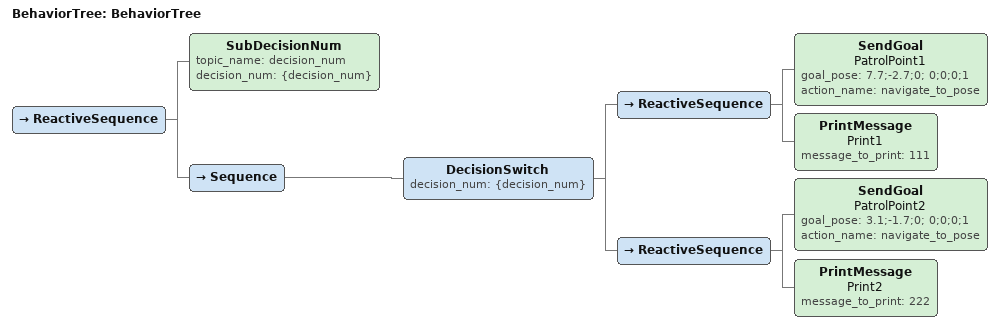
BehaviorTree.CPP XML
<?xml version="1.0" encoding="UTF-8"?>
<root BTCPP_format="4"
      main_tree_to_execute="BehaviorTree">
  <BehaviorTree ID="BehaviorTree">
    <ReactiveSequence>
      <SubDecisionNum topic_name="decision_num"
                      decision_num="{decision_num}"/>
      <Sequence>
        <DecisionSwitch decision_num="{decision_num}">
        <ReactiveSequence>
          <SendGoal name="PatrolPoint1"
                    goal_pose="7.7;-2.7;0; 0;0;0;1"
                    action_name="navigate_to_pose"/>
          <PrintMessage name="Print1" message_to_print="111"/>
        </ReactiveSequence>
        <ReactiveSequence>
          <SendGoal name="PatrolPoint2"
                    goal_pose="3.1;-1.7;0; 0;0;0;1"
                    action_name="navigate_to_pose"/>
          <PrintMessage name="Print2" message_to_print="222"/>
        </ReactiveSequence>
        </DecisionSwitch>
      </Sequence>
    </ReactiveSequence>
  </BehaviorTree>

</root>
